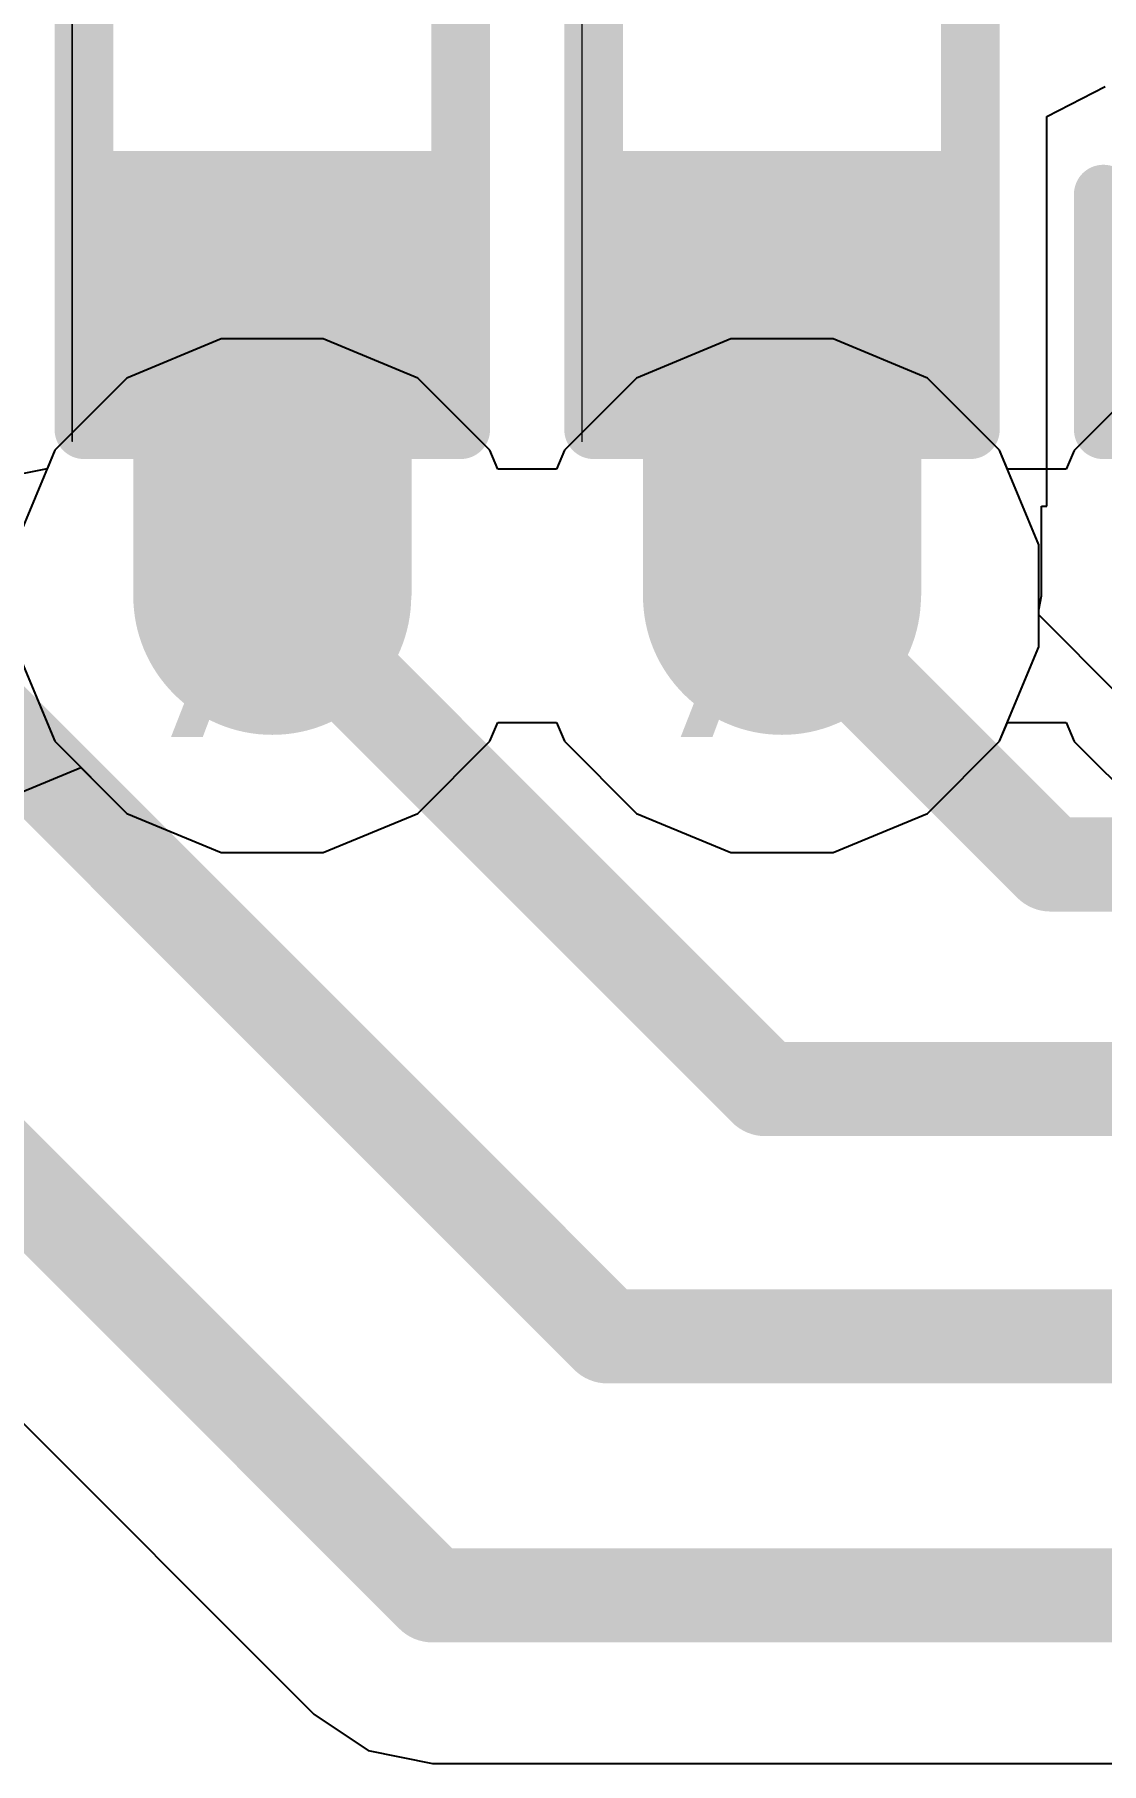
# Model space of a CAD drawing. Header units: inches. Extents: x 0 to 5271, y 0 to 5417.
# Drawn here: x 125.836 to 128.139, y 24.58 to 28.31 of the extents above; entities that cross this region are included whole.
import ezdxf

# ---------------------------------------------------------------- set-up
doc = ezdxf.new("R2010")
doc.units = ezdxf.units.IN
for name, color, linetype in [('Bottom Layer', 5, 'Continuous'), ('Drill Drawing', 1, 'Continuous'), ('L2_GND1', 16, 'Continuous'), ('L3_SIG1', 76, 'Continuous'), ('L4_PWR', 90, 'Continuous'), ('L5_GND2', 156, 'Continuous'), ('L6_SIG2', 130, 'Continuous'), ('L7_GND3', 216, 'Continuous'), ('Top Layer', 1, 'Continuous'), ('Top Overlay', 2, 'Continuous'), ('Top Paste', 8, 'Continuous'), ('Top Solder', 216, 'Continuous'), ('Via Holes', 16, 'Continuous')]:
    doc.layers.add(name, color=color, linetype=linetype)
doc.styles.add('Arial', font='', dxfattribs={"height": 0.2})
doc.styles.get('Arial').set_extended_font_data('Arial')

# ---------------------------------------------------------------- blocks, each defined once
blk = doc.blocks.new('R___0402_184')
at = {"layer": 'Top Layer'}
for points in [[(-0.6985, -0.3175), (-0.6985, 0.3175), (-0.2413, 0.3175), (-0.2413, -0.3175)], [(0.2413, -0.3175), (0.2413, 0.3175), (0.6985, 0.3175), (0.6985, -0.3175)]]:
    blk.add_hatch(color=1, dxfattribs=at).paths.add_polyline_path(points)
at = {"layer": 'Top Paste'}
for points in [[(-0.6985, -0.3175), (-0.6985, 0.3175), (-0.2413, 0.3175), (-0.2413, -0.3175)], [(0.2413, -0.3175), (0.2413, 0.3175), (0.6985, 0.3175), (0.6985, -0.3175)]]:
    blk.add_hatch(color=8, dxfattribs=at).paths.add_polyline_path(points)
at = {"layer": 'Top Solder'}
for points in [[(-0.7535, -0.3725), (-0.7535, 0.3725), (-0.1863, 0.3725), (-0.1863, -0.3725)], [(0.1863, -0.3725), (0.1863, 0.3725), (0.7535, 0.3725), (0.7535, -0.3725)]]:
    blk.add_hatch(color=216, dxfattribs=at).paths.add_polyline_path(points)
at = {"layer": 'Top Overlay'}
for points in [[(0.7874, 0.4064, 0.127, 0.127, 0), (-0.7874, 0.4064, 0.127, 0.127, 0)], [(-0.7874, -0.4064, 0.127, 0.127, 0), (-0.7874, 0.4064, 0.127, 0.127, 0)], [(0.7874, -0.4064, 0.127, 0.127, 0), (0.7874, 0.4064, 0.127, 0.127, 0)], [(0.7874, -0.4064, 0.127, 0.127, 0), (-0.7874, -0.4064, 0.127, 0.127, 0)], [(0.8128, -0.4318, 0.00323, 0.00323, 0), (-0.8128, -0.4318, 0.00323, 0.00323, 0)]]:
    blk.add_lwpolyline(points, format="xyseb", dxfattribs=at)
for points in [[(-0.8191, 0.4064, 0.0635, 0.0635, 1), (-0.7556, 0.4064, 0.0635, 0.0635, 1)], [(-0.8191, 0.4064, 0.0635, 0.0635, 1), (-0.7556, 0.4064, 0.0635, 0.0635, 1)], [(0.7557, 0.4064, 0.0635, 0.0635, 1), (0.8192, 0.4064, 0.0635, 0.0635, 1)], [(0.7557, 0.4064, 0.0635, 0.0635, 1), (0.8192, 0.4064, 0.0635, 0.0635, 1)], [(-0.8191, -0.4064, 0.0635, 0.0635, 1), (-0.7556, -0.4064, 0.0635, 0.0635, 1)], [(-0.8191, -0.4064, 0.0635, 0.0635, 1), (-0.7556, -0.4064, 0.0635, 0.0635, 1)], [(0.7557, -0.4064, 0.0635, 0.0635, 1), (0.8192, -0.4064, 0.0635, 0.0635, 1)], [(0.7557, -0.4064, 0.0635, 0.0635, 1), (0.8192, -0.4064, 0.0635, 0.0635, 1)], [(-0.8136, -0.4318, 0.00161, 0.00161, 1), (-0.812, -0.4318, 0.00161, 0.00161, 1)], [(0.812, -0.4318, 0.00161, 0.00161, 1), (0.8136, -0.4318, 0.00161, 0.00161, 1)]]:
    blk.add_lwpolyline(points, format="xyseb", close=True, dxfattribs=at)
blk = doc.blocks.new('R___0402_185')
at = {"layer": 'Top Layer'}
for points in [[(-0.6985, -0.3175), (-0.6985, 0.3175), (-0.2413, 0.3175), (-0.2413, -0.3175)], [(0.2413, -0.3175), (0.2413, 0.3175), (0.6985, 0.3175), (0.6985, -0.3175)]]:
    blk.add_hatch(color=1, dxfattribs=at).paths.add_polyline_path(points)
at = {"layer": 'Top Paste'}
for points in [[(-0.6985, -0.3175), (-0.6985, 0.3175), (-0.2413, 0.3175), (-0.2413, -0.3175)], [(0.2413, -0.3175), (0.2413, 0.3175), (0.6985, 0.3175), (0.6985, -0.3175)]]:
    blk.add_hatch(color=8, dxfattribs=at).paths.add_polyline_path(points)
at = {"layer": 'Top Solder'}
for points in [[(-0.7535, -0.3725), (-0.7535, 0.3725), (-0.1863, 0.3725), (-0.1863, -0.3725)], [(0.1863, -0.3725), (0.1863, 0.3725), (0.7535, 0.3725), (0.7535, -0.3725)]]:
    blk.add_hatch(color=216, dxfattribs=at).paths.add_polyline_path(points)
at = {"layer": 'Top Overlay'}
for points in [[(0.7874, 0.4064, 0.127, 0.127, 0), (-0.7874, 0.4064, 0.127, 0.127, 0)], [(-0.7874, -0.4064, 0.127, 0.127, 0), (-0.7874, 0.4064, 0.127, 0.127, 0)], [(0.7874, -0.4064, 0.127, 0.127, 0), (0.7874, 0.4064, 0.127, 0.127, 0)], [(0.7874, -0.4064, 0.127, 0.127, 0), (-0.7874, -0.4064, 0.127, 0.127, 0)], [(0.8128, -0.4318, 0.00323, 0.00323, 0), (-0.8128, -0.4318, 0.00323, 0.00323, 0)]]:
    blk.add_lwpolyline(points, format="xyseb", dxfattribs=at)
for points in [[(-0.8191, 0.4064, 0.0635, 0.0635, 1), (-0.7556, 0.4064, 0.0635, 0.0635, 1)], [(-0.8191, 0.4064, 0.0635, 0.0635, 1), (-0.7556, 0.4064, 0.0635, 0.0635, 1)], [(0.7557, 0.4064, 0.0635, 0.0635, 1), (0.8192, 0.4064, 0.0635, 0.0635, 1)], [(0.7557, 0.4064, 0.0635, 0.0635, 1), (0.8192, 0.4064, 0.0635, 0.0635, 1)], [(-0.8191, -0.4064, 0.0635, 0.0635, 1), (-0.7556, -0.4064, 0.0635, 0.0635, 1)], [(-0.8191, -0.4064, 0.0635, 0.0635, 1), (-0.7556, -0.4064, 0.0635, 0.0635, 1)], [(0.7557, -0.4064, 0.0635, 0.0635, 1), (0.8192, -0.4064, 0.0635, 0.0635, 1)], [(0.7557, -0.4064, 0.0635, 0.0635, 1), (0.8192, -0.4064, 0.0635, 0.0635, 1)], [(-0.8136, -0.4318, 0.00161, 0.00161, 1), (-0.812, -0.4318, 0.00161, 0.00161, 1)], [(0.812, -0.4318, 0.00161, 0.00161, 1), (0.8136, -0.4318, 0.00161, 0.00161, 1)]]:
    blk.add_lwpolyline(points, format="xyseb", close=True, dxfattribs=at)
blk = doc.blocks.new('C___0402_189')
at = {"layer": 'Top Layer'}
for points in [[(-0.6985, -0.3175), (-0.6985, 0.3175), (-0.2413, 0.3175), (-0.2413, -0.3175)], [(0.2413, -0.3175), (0.2413, 0.3175), (0.6985, 0.3175), (0.6985, -0.3175)]]:
    blk.add_hatch(color=1, dxfattribs=at).paths.add_polyline_path(points)
at = {"layer": 'Top Paste'}
for points in [[(-0.6985, -0.3175), (-0.6985, 0.3175), (-0.2413, 0.3175), (-0.2413, -0.3175)], [(0.2413, -0.3175), (0.2413, 0.3175), (0.6985, 0.3175), (0.6985, -0.3175)]]:
    blk.add_hatch(color=8, dxfattribs=at).paths.add_polyline_path(points)
at = {"layer": 'Top Solder'}
for points in [[(-0.7585, -0.3775), (-0.7585, 0.3775), (-0.1813, 0.3775), (-0.1813, -0.3775)], [(0.1813, -0.3775), (0.1813, 0.3775), (0.7585, 0.3775), (0.7585, -0.3775)]]:
    blk.add_hatch(color=216, dxfattribs=at).paths.add_polyline_path(points)
at = {"layer": 'Top Overlay'}
for points in [[(-0.7874, 0.4064, 0.127, 0.127, 0), (-0.7874, -0.4064, 0.127, 0.127, 0)], [(-0.7874, 0.4064, 0.127, 0.127, 0), (-0.2794, 0.4064, 0.127, 0.127, 0)], [(0.2794, 0.4064, 0.127, 0.127, 0), (0.7874, 0.4064, 0.127, 0.127, 0)], [(0.7874, 0.4064, 0.127, 0.127, 0), (0.7874, -0.4064, 0.127, 0.127, 0)], [(-0.7874, -0.4064, 0.127, 0.127, 0), (-0.2794, -0.4064, 0.127, 0.127, 0)], [(0.2794, -0.4064, 0.127, 0.127, 0), (0.7874, -0.4064, 0.127, 0.127, 0)]]:
    blk.add_lwpolyline(points, format="xyseb", dxfattribs=at)
for points in [[(-0.8191, 0.4064, 0.0635, 0.0635, 1), (-0.7556, 0.4064, 0.0635, 0.0635, 1)], [(-0.8191, 0.4064, 0.0635, 0.0635, 1), (-0.7556, 0.4064, 0.0635, 0.0635, 1)], [(-0.3111, 0.4064, 0.0635, 0.0635, 1), (-0.2476, 0.4064, 0.0635, 0.0635, 1)], [(0.2477, 0.4064, 0.0635, 0.0635, 1), (0.3112, 0.4064, 0.0635, 0.0635, 1)], [(0.7557, 0.4064, 0.0635, 0.0635, 1), (0.8192, 0.4064, 0.0635, 0.0635, 1)], [(0.7557, 0.4064, 0.0635, 0.0635, 1), (0.8192, 0.4064, 0.0635, 0.0635, 1)], [(-0.8191, -0.4064, 0.0635, 0.0635, 1), (-0.7556, -0.4064, 0.0635, 0.0635, 1)], [(-0.8191, -0.4064, 0.0635, 0.0635, 1), (-0.7556, -0.4064, 0.0635, 0.0635, 1)], [(-0.3111, -0.4064, 0.0635, 0.0635, 1), (-0.2476, -0.4064, 0.0635, 0.0635, 1)], [(0.2477, -0.4064, 0.0635, 0.0635, 1), (0.3112, -0.4064, 0.0635, 0.0635, 1)], [(0.7557, -0.4064, 0.0635, 0.0635, 1), (0.8192, -0.4064, 0.0635, 0.0635, 1)], [(0.7557, -0.4064, 0.0635, 0.0635, 1), (0.8192, -0.4064, 0.0635, 0.0635, 1)]]:
    blk.add_lwpolyline(points, format="xyseb", close=True, dxfattribs=at)

msp = doc.modelspace()

# ---------------------------------------------------------------- hatches: boundary and pattern name
at = {"layer": 'Bottom Layer'}
h = msp.add_hatch(color=5, dxfattribs=at)
edge = h.paths.add_edge_path()
edge.add_arc((126.3493, 27.0991), 0.3, 0, 360)
h = msp.add_hatch(color=5, dxfattribs=at)
edge = h.paths.add_edge_path()
edge.add_arc((127.4494, 27.0991), 0.3, 0, 360)
at = {"layer": 'L2_GND1'}
h = msp.add_hatch(color=16, dxfattribs=at)
edge = h.paths.add_edge_path()
edge.add_arc((126.3493, 27.0991), 0.3, 0, 360)
h = msp.add_hatch(color=16, dxfattribs=at)
edge = h.paths.add_edge_path()
edge.add_arc((127.4494, 27.0991), 0.3, 0, 360)
at = {"layer": 'L3_SIG1'}
h = msp.add_hatch(color=76, dxfattribs=at)
edge = h.paths.add_edge_path()
edge.add_arc((126.3493, 27.0991), 0.3, 0, 360)
h = msp.add_hatch(color=76, dxfattribs=at)
edge = h.paths.add_edge_path()
edge.add_arc((127.4494, 27.0991), 0.3, 0, 360)
at = {"layer": 'L4_PWR'}
h = msp.add_hatch(color=90, dxfattribs=at)
edge = h.paths.add_edge_path()
edge.add_arc((126.3493, 27.0991), 0.3, 0, 360)
h = msp.add_hatch(color=90, dxfattribs=at)
edge = h.paths.add_edge_path()
edge.add_arc((127.4494, 27.0991), 0.3, 0, 360)
at = {"layer": 'L5_GND2'}
h = msp.add_hatch(color=156, dxfattribs=at)
edge = h.paths.add_edge_path()
edge.add_arc((126.3493, 27.0991), 0.3, 0, 360)
h = msp.add_hatch(color=156, dxfattribs=at)
edge = h.paths.add_edge_path()
edge.add_arc((127.4494, 27.0991), 0.3, 0, 360)
at = {"layer": 'L6_SIG2'}
h = msp.add_hatch(color=130, dxfattribs=at)
edge = h.paths.add_edge_path()
edge.add_arc((126.3493, 27.0991), 0.3, 0, 360)
h = msp.add_hatch(color=130, dxfattribs=at)
edge = h.paths.add_edge_path()
edge.add_arc((127.4494, 27.0991), 0.3, 0, 360)
at = {"layer": 'L7_GND3'}
h = msp.add_hatch(color=216, dxfattribs=at)
edge = h.paths.add_edge_path()
edge.add_arc((126.3493, 27.0991), 0.3, 0, 360)
h = msp.add_hatch(color=216, dxfattribs=at)
edge = h.paths.add_edge_path()
edge.add_arc((127.4494, 27.0991), 0.3, 0, 360)
at = {"layer": 'Top Layer'}
for points in [[(126.0493, 27.0991), (126.6504, 27.0991), (126.6504, 27.8767), (126.0493, 27.8767)], [(127.1493, 27.0991), (127.7504, 27.0991), (127.7504, 27.8767), (127.1493, 27.8767)]]:
    msp.add_hatch(color=1, dxfattribs=at).paths.add_polyline_path(points)
h = msp.add_hatch(color=1, dxfattribs=at)
edge = h.paths.add_edge_path()
edge.add_arc((126.3493, 27.0991), 0.3, 0, 360)
h = msp.add_hatch(color=1, dxfattribs=at)
edge = h.paths.add_edge_path()
edge.add_arc((127.4494, 27.0991), 0.3, 0, 360)
at = {"layer": 'Via Holes'}
h = msp.add_hatch(color=7, dxfattribs=at)
edge = h.paths.add_edge_path()
edge.add_arc((126.3493, 27.0991), 0.15, 0, 360)
h = msp.add_hatch(color=7, dxfattribs=at)
edge = h.paths.add_edge_path()
edge.add_arc((127.4494, 27.0991), 0.15, 0, 360)

# ---------------------------------------------------------------- linework, layer by layer
at = {"layer": 'Bottom Layer'}
for p, q in [((126.2392, 27.6531), (126.0355, 27.5687)), ((126.4595, 27.6531), (126.2392, 27.6531)), ((126.6632, 27.5687), (126.4595, 27.6531)), ((127.3392, 27.6531), (127.1356, 27.5687)), ((127.5596, 27.6531), (127.3392, 27.6531)), ((127.7632, 27.5687), (127.5596, 27.6531)), ((126.0355, 27.5687), (125.8797, 27.4129)), ((126.819, 27.4129), (126.6632, 27.5687)), ((127.1356, 27.5687), (126.9797, 27.4129)), ((127.919, 27.4129), (127.7632, 27.5687)), ((125.8797, 27.4129), (125.7953, 27.2093)), ((126.8359, 27.3722), (126.819, 27.4129)), ((126.9797, 27.4129), (126.9629, 27.3722)), ((128.0034, 27.2093), (127.919, 27.4129)), ((126.9629, 27.3722), (126.8359, 27.3722)), ((128.0034, 26.9889), (128.0034, 27.2093)), ((125.7953, 26.9889), (125.8797, 26.7852)), ((127.919, 26.7852), (128.0034, 26.9889)), ((126.819, 26.7852), (126.8359, 26.8259)), ((126.8359, 26.8259), (126.9629, 26.8259)), ((126.9629, 26.8259), (126.9797, 26.7852)), ((125.8797, 26.7852), (126.0355, 26.6294)), ((126.6632, 26.6294), (126.819, 26.7852)), ((126.9797, 26.7852), (127.1356, 26.6294)), ((127.7632, 26.6294), (127.919, 26.7852)), ((126.0355, 26.6294), (126.2392, 26.5451)), ((126.4595, 26.5451), (126.6632, 26.6294)), ((127.1356, 26.6294), (127.3392, 26.5451)), ((127.5596, 26.5451), (127.7632, 26.6294)), ((126.2392, 26.5451), (126.4595, 26.5451)), ((127.3392, 26.5451), (127.5596, 26.5451))]:
    msp.add_line(p, q, dxfattribs=at)
at = {"layer": 'L2_GND1'}
for p, q in [((126.2392, 27.6531), (126.0355, 27.5687)), ((126.4595, 27.6531), (126.2392, 27.6531)), ((126.6632, 27.5687), (126.4595, 27.6531)), ((127.3392, 27.6531), (127.1356, 27.5687)), ((127.5596, 27.6531), (127.3392, 27.6531)), ((127.7632, 27.5687), (127.5596, 27.6531)), ((126.0355, 27.5687), (125.8797, 27.4129)), ((126.819, 27.4129), (126.6632, 27.5687)), ((127.1356, 27.5687), (126.9797, 27.4129)), ((127.919, 27.4129), (127.7632, 27.5687)), ((125.8797, 27.4129), (125.7953, 27.2093)), ((126.8359, 27.3722), (126.819, 27.4129)), ((126.9797, 27.4129), (126.9629, 27.3722)), ((128.0034, 27.2093), (127.919, 27.4129)), ((126.9629, 27.3722), (126.8359, 27.3722)), ((128.0034, 26.9889), (128.0034, 27.2093)), ((125.7953, 26.9889), (125.8797, 26.7852)), ((127.919, 26.7852), (128.0034, 26.9889)), ((126.819, 26.7852), (126.8359, 26.8259)), ((126.8359, 26.8259), (126.9629, 26.8259)), ((126.9629, 26.8259), (126.9797, 26.7852)), ((125.8797, 26.7852), (126.0355, 26.6294)), ((126.6632, 26.6294), (126.819, 26.7852)), ((126.9797, 26.7852), (127.1356, 26.6294)), ((127.7632, 26.6294), (127.919, 26.7852)), ((126.0355, 26.6294), (126.2392, 26.5451)), ((126.4595, 26.5451), (126.6632, 26.6294)), ((127.1356, 26.6294), (127.3392, 26.5451)), ((127.5596, 26.5451), (127.7632, 26.6294)), ((126.2392, 26.5451), (126.4595, 26.5451)), ((127.3392, 26.5451), (127.5596, 26.5451))]:
    msp.add_line(p, q, dxfattribs=at)
at = {"layer": 'L3_SIG1'}
for p, q in [((126.2392, 27.6531), (126.0355, 27.5687)), ((126.4595, 27.6531), (126.2392, 27.6531)), ((126.6632, 27.5687), (126.4595, 27.6531)), ((127.3392, 27.6531), (127.1356, 27.5687)), ((127.5596, 27.6531), (127.3392, 27.6531)), ((127.7632, 27.5687), (127.5596, 27.6531)), ((126.0355, 27.5687), (125.8797, 27.4129)), ((126.819, 27.4129), (126.6632, 27.5687)), ((127.1356, 27.5687), (126.9797, 27.4129)), ((127.919, 27.4129), (127.7632, 27.5687)), ((125.8797, 27.4129), (125.7953, 27.2093)), ((126.8359, 27.3722), (126.819, 27.4129)), ((126.9797, 27.4129), (126.9629, 27.3722)), ((128.0034, 27.2093), (127.919, 27.4129)), ((126.9629, 27.3722), (126.8359, 27.3722)), ((128.0034, 26.9889), (128.0034, 27.2093)), ((125.7953, 26.9889), (125.8797, 26.7852)), ((127.919, 26.7852), (128.0034, 26.9889)), ((126.819, 26.7852), (126.8359, 26.8259)), ((126.8359, 26.8259), (126.9629, 26.8259)), ((126.9629, 26.8259), (126.9797, 26.7852)), ((125.8797, 26.7852), (126.0355, 26.6294)), ((126.6632, 26.6294), (126.819, 26.7852)), ((126.9797, 26.7852), (127.1356, 26.6294)), ((127.7632, 26.6294), (127.919, 26.7852)), ((126.0355, 26.6294), (126.2392, 26.5451)), ((126.4595, 26.5451), (126.6632, 26.6294)), ((127.1356, 26.6294), (127.3392, 26.5451)), ((127.5596, 26.5451), (127.7632, 26.6294)), ((126.2392, 26.5451), (126.4595, 26.5451)), ((127.3392, 26.5451), (127.5596, 26.5451))]:
    msp.add_line(p, q, dxfattribs=at)
at = {"layer": 'L4_PWR'}
for p, q in [((126.2392, 27.6531), (126.0355, 27.5687)), ((126.4595, 27.6531), (126.2392, 27.6531)), ((126.6632, 27.5687), (126.4595, 27.6531)), ((127.3392, 27.6531), (127.1356, 27.5687)), ((127.5596, 27.6531), (127.3392, 27.6531)), ((127.7632, 27.5687), (127.5596, 27.6531)), ((126.0355, 27.5687), (125.8797, 27.4129)), ((126.819, 27.4129), (126.6632, 27.5687)), ((127.1356, 27.5687), (126.9797, 27.4129)), ((127.919, 27.4129), (127.7632, 27.5687)), ((128.2355, 27.5686), (128.0797, 27.4127)), ((125.8797, 27.4129), (125.7953, 27.2093)), ((126.8359, 27.3722), (126.819, 27.4129)), ((126.9797, 27.4129), (126.9629, 27.3722)), ((127.9359, 27.3722), (127.919, 27.4129)), ((128.0797, 27.4127), (128.0629, 27.3722)), ((126.9629, 27.3722), (126.8359, 27.3722)), ((128.0629, 27.3722), (127.9359, 27.3722)), ((125.7953, 26.9889), (125.8797, 26.7852)), ((126.819, 26.7852), (126.8359, 26.8259)), ((126.8359, 26.8259), (126.9629, 26.8259)), ((126.9629, 26.8259), (126.9797, 26.7852)), ((127.919, 26.7852), (127.9358, 26.8258)), ((127.9358, 26.8258), (128.0628, 26.8258)), ((128.0628, 26.8258), (128.0797, 26.7851)), ((125.8797, 26.7852), (126.0355, 26.6294)), ((126.6632, 26.6294), (126.819, 26.7852)), ((126.9797, 26.7852), (127.1356, 26.6294)), ((127.7632, 26.6294), (127.919, 26.7852)), ((128.0797, 26.7851), (128.2355, 26.6293)), ((126.0355, 26.6294), (126.2392, 26.5451)), ((126.4595, 26.5451), (126.6632, 26.6294)), ((127.1356, 26.6294), (127.3392, 26.5451)), ((127.5596, 26.5451), (127.7632, 26.6294)), ((126.2392, 26.5451), (126.4595, 26.5451)), ((127.3392, 26.5451), (127.5596, 26.5451))]:
    msp.add_line(p, q, dxfattribs=at)
at = {"layer": 'L5_GND2'}
for p, q in [((126.2392, 27.6531), (126.0355, 27.5687)), ((126.4595, 27.6531), (126.2392, 27.6531)), ((126.6632, 27.5687), (126.4595, 27.6531)), ((127.3392, 27.6531), (127.1356, 27.5687)), ((127.5596, 27.6531), (127.3392, 27.6531)), ((127.7632, 27.5687), (127.5596, 27.6531)), ((126.0355, 27.5687), (125.8797, 27.4129)), ((126.819, 27.4129), (126.6632, 27.5687)), ((127.1356, 27.5687), (126.9797, 27.4129)), ((127.919, 27.4129), (127.7632, 27.5687)), ((125.8797, 27.4129), (125.7953, 27.2093)), ((126.8359, 27.3722), (126.819, 27.4129)), ((126.9797, 27.4129), (126.9629, 27.3722)), ((128.0034, 27.2093), (127.919, 27.4129)), ((126.9629, 27.3722), (126.8359, 27.3722)), ((128.0034, 26.9889), (128.0034, 27.2093)), ((125.7953, 26.9889), (125.8797, 26.7852)), ((127.919, 26.7852), (128.0034, 26.9889)), ((126.819, 26.7852), (126.8359, 26.8259)), ((126.8359, 26.8259), (126.9629, 26.8259)), ((126.9629, 26.8259), (126.9797, 26.7852)), ((125.8797, 26.7852), (126.0355, 26.6294)), ((126.6632, 26.6294), (126.819, 26.7852)), ((126.9797, 26.7852), (127.1356, 26.6294)), ((127.7632, 26.6294), (127.919, 26.7852)), ((126.0355, 26.6294), (126.2392, 26.5451)), ((126.4595, 26.5451), (126.6632, 26.6294)), ((127.1356, 26.6294), (127.3392, 26.5451)), ((127.5596, 26.5451), (127.7632, 26.6294)), ((126.2392, 26.5451), (126.4595, 26.5451)), ((127.3392, 26.5451), (127.5596, 26.5451))]:
    msp.add_line(p, q, dxfattribs=at)
at = {"layer": 'L6_SIG2'}
for p, q in [((126.2392, 27.6531), (126.0355, 27.5687)), ((126.4595, 27.6531), (126.2392, 27.6531)), ((126.6632, 27.5687), (126.4595, 27.6531)), ((127.3392, 27.6531), (127.1356, 27.5687)), ((127.5596, 27.6531), (127.3392, 27.6531)), ((127.7632, 27.5687), (127.5596, 27.6531)), ((126.0355, 27.5687), (125.8797, 27.4129)), ((126.819, 27.4129), (126.6632, 27.5687)), ((127.1356, 27.5687), (126.9797, 27.4129)), ((127.919, 27.4129), (127.7632, 27.5687)), ((125.8797, 27.4129), (125.8632, 27.373)), ((126.8359, 27.3722), (126.819, 27.4129)), ((126.9797, 27.4129), (126.9629, 27.3722)), ((128.0034, 27.2093), (127.919, 27.4129)), ((125.8632, 27.373), (125.7619, 27.3529)), ((126.9629, 27.3722), (126.8359, 27.3722)), ((128.0034, 27.0578), (128.0034, 27.2093)), ((128.1792, 26.882), (128.0034, 27.0578)), ((125.2886, 25.8366), (126.4388, 24.6864)), ((126.4388, 24.6864), (126.4388, 24.6864)), ((126.4388, 24.6864), (126.5565, 24.6078)), ((126.5565, 24.6078), (126.6952, 24.5802)), ((126.6952, 24.5802), (126.6952, 24.5802)), ((126.6952, 24.5802), (131.3942, 24.5802))]:
    msp.add_line(p, q, dxfattribs=at)
for points in [[(125.4751, 27.099, 0.2032, 0.2032, 0), (127.0725, 25.5016, 0.2032, 0.2032, 0)], [(126.3493, 27.0991, 0.2032, 0.2032, 0), (127.4134, 26.035, 0.2032, 0.2032, 0)], [(127.4494, 27.0991, 0.2032, 0.2032, 0), (128.029, 26.5195, 0.2032, 0.2032, 0)], [(128.029, 26.5195, 0.2032, 0.2032, 0), (130.5325, 26.5195, 0.2032, 0.2032, 0)], [(125.2474, 26.3906, 0.2032, 0.2032, 0), (126.6952, 24.9428, 0.2032, 0.2032, 0)], [(127.4134, 26.035, 0.2032, 0.2032, 0), (130.8843, 26.035, 0.2032, 0.2032, 0)], [(127.0725, 25.5016, 0.2032, 0.2032, 0), (131.1504, 25.5016, 0.2032, 0.2032, 0)], [(126.6952, 24.9428, 0.2032, 0.2032, 0), (131.3942, 24.9428, 0.2032, 0.2032, 0)]]:
    msp.add_lwpolyline(points, format="xyseb", dxfattribs=at)
for points in [[(126.2985, 27.0991, 0.1016, 0.1016, 1), (126.4001, 27.0991, 0.1016, 0.1016, 1)], [(127.3986, 27.0991, 0.1016, 0.1016, 1), (127.5002, 27.0991, 0.1016, 0.1016, 1)], [(127.9782, 26.5195, 0.1016, 0.1016, 1), (128.0798, 26.5195, 0.1016, 0.1016, 1)], [(127.9782, 26.5195, 0.1016, 0.1016, 1), (128.0798, 26.5195, 0.1016, 0.1016, 1)], [(127.3626, 26.035, 0.1016, 0.1016, 1), (127.4642, 26.035, 0.1016, 0.1016, 1)], [(127.3626, 26.035, 0.1016, 0.1016, 1), (127.4642, 26.035, 0.1016, 0.1016, 1)], [(127.0217, 25.5016, 0.1016, 0.1016, 1), (127.1233, 25.5016, 0.1016, 0.1016, 1)], [(127.0217, 25.5016, 0.1016, 0.1016, 1), (127.1233, 25.5016, 0.1016, 0.1016, 1)], [(126.6444, 24.9428, 0.1016, 0.1016, 1), (126.746, 24.9428, 0.1016, 0.1016, 1)], [(126.6444, 24.9428, 0.1016, 0.1016, 1), (126.746, 24.9428, 0.1016, 0.1016, 1)]]:
    msp.add_lwpolyline(points, format="xyseb", close=True, dxfattribs=at)
at = {"layer": 'L7_GND3'}
for p, q in [((126.2392, 27.6531), (126.0355, 27.5687)), ((126.4595, 27.6531), (126.2392, 27.6531)), ((126.6632, 27.5687), (126.4595, 27.6531)), ((127.3392, 27.6531), (127.1356, 27.5687)), ((127.5596, 27.6531), (127.3392, 27.6531)), ((127.7632, 27.5687), (127.5596, 27.6531)), ((126.0355, 27.5687), (125.8797, 27.4129)), ((126.819, 27.4129), (126.6632, 27.5687)), ((127.1356, 27.5687), (126.9797, 27.4129)), ((127.919, 27.4129), (127.7632, 27.5687)), ((125.8797, 27.4129), (125.7953, 27.2093)), ((126.8359, 27.3722), (126.819, 27.4129)), ((126.9797, 27.4129), (126.9629, 27.3722)), ((128.0034, 27.2093), (127.919, 27.4129)), ((126.9629, 27.3722), (126.8359, 27.3722)), ((128.0034, 26.9889), (128.0034, 27.2093)), ((125.7953, 26.9889), (125.8797, 26.7852)), ((127.919, 26.7852), (128.0034, 26.9889)), ((126.819, 26.7852), (126.8359, 26.8259)), ((126.8359, 26.8259), (126.9629, 26.8259)), ((126.9629, 26.8259), (126.9797, 26.7852)), ((125.8797, 26.7852), (126.0355, 26.6294)), ((126.6632, 26.6294), (126.819, 26.7852)), ((126.9797, 26.7852), (127.1356, 26.6294)), ((127.7632, 26.6294), (127.919, 26.7852)), ((126.0355, 26.6294), (126.2392, 26.5451)), ((126.4595, 26.5451), (126.6632, 26.6294)), ((127.1356, 26.6294), (127.3392, 26.5451)), ((127.5596, 26.5451), (127.7632, 26.6294)), ((126.2392, 26.5451), (126.4595, 26.5451)), ((127.3392, 26.5451), (127.5596, 26.5451))]:
    msp.add_line(p, q, dxfattribs=at)
at = {"layer": 'Top Layer'}
for p, q in [((128.0209, 28.1332), (128.1471, 28.198)), ((128.0209, 27.2925), (128.0209, 28.1332)), ((128.0094, 27.0991), (128.0094, 27.2925)), ((128.0094, 27.2925), (128.0209, 27.2925)), ((128.0034, 27.0688), (128.0094, 27.0991)), ((128.0034, 26.9889), (128.0034, 27.0688)), ((127.919, 26.7852), (128.0034, 26.9889)), ((126.819, 26.7852), (126.8359, 26.8259)), ((126.8359, 26.8259), (126.9629, 26.8259)), ((126.9629, 26.8259), (126.9797, 26.7852)), ((126.6632, 26.6294), (126.819, 26.7852)), ((126.9797, 26.7852), (127.1356, 26.6294)), ((127.7632, 26.6294), (127.919, 26.7852)), ((125.8094, 26.6759), (125.9364, 26.7285)), ((125.9364, 26.7285), (126.0355, 26.6294)), ((126.0355, 26.6294), (126.2392, 26.5451)), ((126.4595, 26.5451), (126.6632, 26.6294)), ((127.1356, 26.6294), (127.3392, 26.5451)), ((127.5596, 26.5451), (127.7632, 26.6294)), ((126.2392, 26.5451), (126.4595, 26.5451)), ((127.3392, 26.5451), (127.5596, 26.5451))]:
    msp.add_line(p, q, dxfattribs=at)

# ---------------------------------------------------------------- block references
for name, p, rotation in [('R___0402_184', (126.3494, 28.245), 270), ('R___0402_185', (127.4494, 28.245), 270), ('C___0402_189', (128.5494, 28.2448), 90)]:
    msp.add_blockref(name, p, dxfattribs=dict(rotation=rotation))

# ---------------------------------------------------------------- texts
at = {"layer": 'Drill Drawing', "style": 'Arial'}
for p in [(126.1293, 26.7943), (127.2293, 26.7943)]:
    msp.add_text('A', height=0.508, dxfattribs=at).set_placement(p)

doc.saveas('drawing.dxf')
